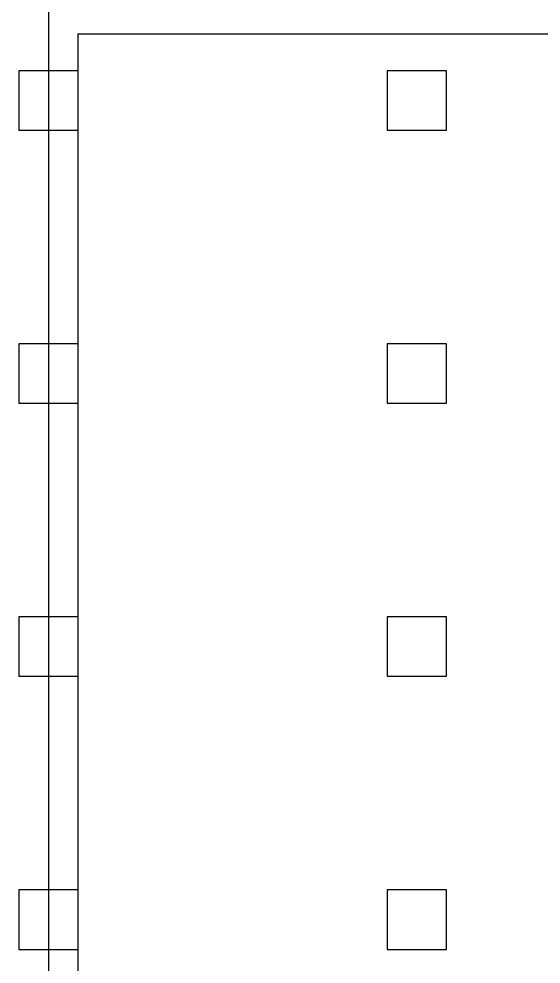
# Model space of a CAD drawing. Header units: millimetres. Extents: x -265298 to 39086, y 16803 to 136893.
# Drawn here: x -106485 to -101125, y 67979 to 77684 of the extents above; entities that cross this region are included whole.
import ezdxf

# ---------------------------------------------------------------- set-up
doc = ezdxf.new("R2010")
doc.units = ezdxf.units.MM
doc.header["$LTSCALE"] = 25
doc.layers.add('schedules_symbols_notes$0$M-ANNO', color=11, linetype='Continuous')

# ---------------------------------------------------------------- blocks, each defined once
blk = doc.blocks.new('*U323')
at = {"layer": 'Defpoints'}
blk.add_lwpolyline([(-304.8, -304.8), (304.8, -304.8), (304.8, 304.8), (-304.8, 304.8)], close=True, dxfattribs=at)
blk = doc.blocks.new('*U331')
at = {"layer": 'Defpoints', "color": 0, "linetype": 'ByBlock', "lineweight": -2, "transparency": 16777216}
for p in [(0, 14020.6), (3779.5, 14020.6), (0, 11216.5), (3779.5, 11216.5), (0, 8412.4), (3779.5, 8412.4), (0, 5608.2), (3779.5, 5608.2)]:
    blk.add_blockref('*U323', p, dxfattribs=at)

msp = doc.modelspace()

# ---------------------------------------------------------------- linework, layer by layer
at = {"layer": 'Defpoints', "color": 255}
msp.add_lwpolyline([(-106180, 62826.9), (-68384.8, 62826.9), (-68384.8, 90868.5), (-106180, 90868.5)], close=True, dxfattribs=at)
at = {"layer": 'schedules_symbols_notes$0$M-ANNO'}
msp.add_lwpolyline([(-105875.2, 77531.6), (-85915.1, 77531.6), (-85915.1, 65874.4), (-105875.2, 65874.4)], close=True, dxfattribs=at)

# ---------------------------------------------------------------- block references
at = {"layer": 'Defpoints'}
msp.add_blockref('*U331', (-106180, 62826.9), dxfattribs=at)

doc.saveas('drawing.dxf')
